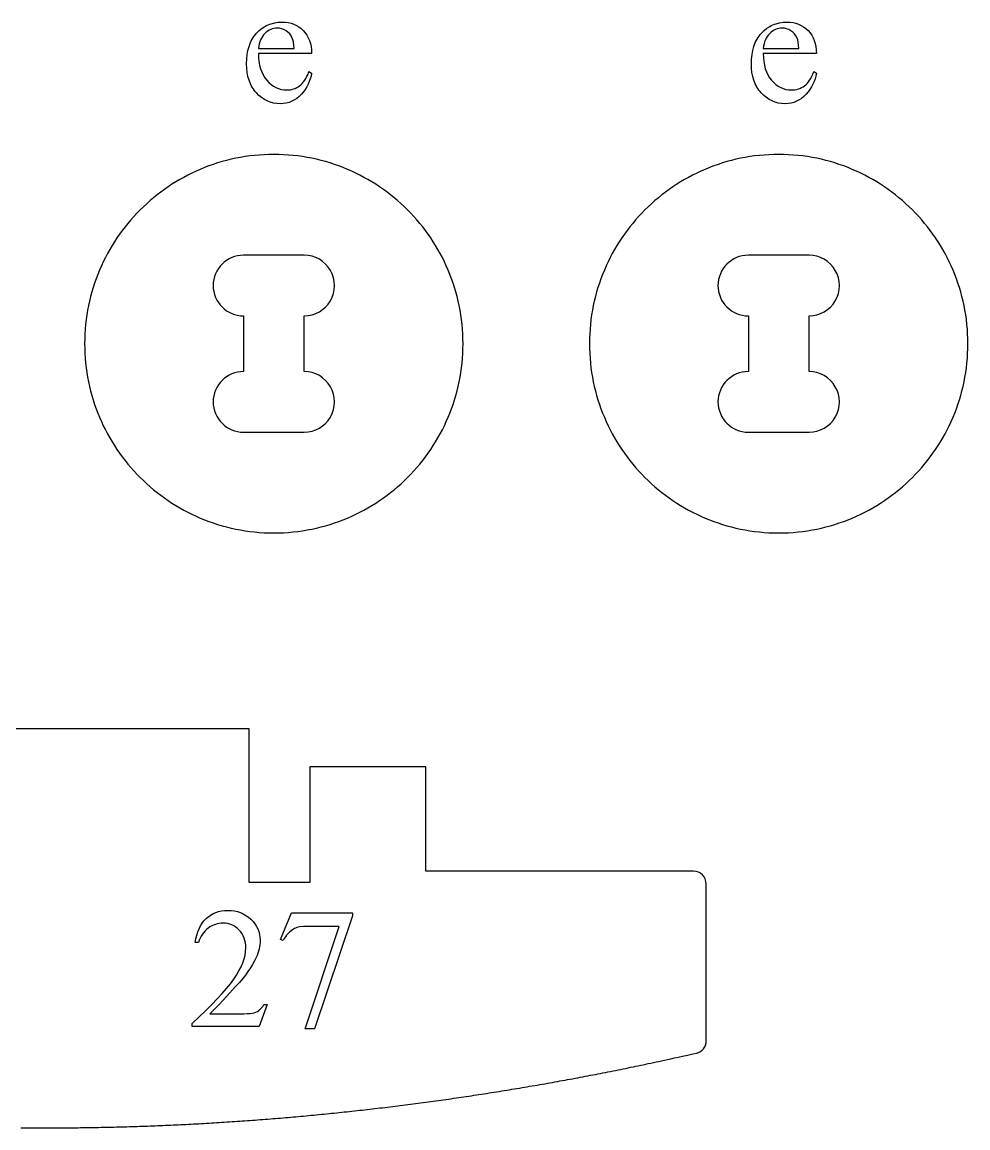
# Model space of a CAD drawing. Extents: x -27 to 581, y 232 to 579.
# Drawn here: x 421.3 to 469.2, y 523.5 to 579.5 of the extents above; entities that cross this region are included whole.
import ezdxf

# ---------------------------------------------------------------- set-up
doc = ezdxf.new("R2010")
doc.units = 0
doc.header["$MEASUREMENT"] = 0
doc.layers.get('0').update_dxf_attribs({"linetype": 'CONTINUOUS'})

msp = doc.modelspace()

# ---------------------------------------------------------------- linework, layer by layer
at = {"color": 5, "ltscale": 0.0768}
for p, q in [((435.615814, 567.690369), (432.543823, 567.690369)), ((461.174164, 567.690369), (458.102173, 567.690369)), ((432.543823, 558.730347), (435.615814, 558.730347)), ((458.102173, 558.730347), (461.174164, 558.730347))]:
    msp.add_line(p, q, dxfattribs=at)
at = {"color": 5, "ltscale": 0.070399}
for p, q in [((432.543823, 564.618347), (432.543823, 561.802368)), ((435.615814, 561.802368), (435.615814, 564.618347)), ((458.102173, 564.618347), (458.102173, 561.802368)), ((461.174164, 561.802368), (461.174164, 564.618347))]:
    msp.add_line(p, q, dxfattribs=at)
at = {"color": 1}
msp.add_line((432.822083, 543.715698), (411.73468, 543.715698), dxfattribs=at)
at = {"color": 1, "ltscale": 0.194348}
msp.add_line((432.822083, 535.941772), (432.822083, 543.715698), dxfattribs=at)
at = {"color": 1, "ltscale": 0.147057}
msp.add_line((441.776337, 541.795715), (435.894073, 541.795715), dxfattribs=at)
at = {"color": 1, "ltscale": 0.146349}
msp.add_line((435.894073, 541.795715), (435.894073, 535.941772), dxfattribs=at)
at = {"color": 1, "ltscale": 0.132213}
msp.add_line((441.776337, 536.507202), (441.776337, 541.795715), dxfattribs=at)
at = {"color": 1, "ltscale": 0.338807}
msp.add_line((455.328613, 536.507202), (441.776337, 536.507202), dxfattribs=at)
at = {"color": 1, "ltscale": 0.0768}
msp.add_line((435.894073, 535.941772), (432.822083, 535.941772), dxfattribs=at)
at = {"color": 1, "ltscale": 0.198579}
msp.add_line((455.968597, 527.924011), (455.968597, 535.867188), dxfattribs=at)
at = {"color": 1, "ltscale": 0.003264}
msp.add_line((452.910248, 526.738525), (453.037964, 526.765564), dxfattribs=at)
at = {"color": 1, "ltscale": 0.00329}
msp.add_line((453.037964, 526.765564), (453.166687, 526.792908), dxfattribs=at)
at = {"color": 1, "ltscale": 0.003341}
msp.add_line((453.166687, 526.792908), (453.297363, 526.820862), dxfattribs=at)
at = {"color": 1, "ltscale": 0.003417}
msp.add_line((453.297363, 526.820862), (453.43103, 526.849487), dxfattribs=at)
at = {"color": 1, "ltscale": 0.00352}
msp.add_line((453.43103, 526.849487), (453.568665, 526.879211), dxfattribs=at)
at = {"color": 1, "ltscale": 0.003648}
msp.add_line((453.568665, 526.879211), (453.711273, 526.910095), dxfattribs=at)
at = {"color": 1, "ltscale": 0.003801}
msp.add_line((453.711273, 526.910095), (453.859833, 526.942383), dxfattribs=at)
at = {"color": 1, "ltscale": 0.00398}
msp.add_line((453.859833, 526.942383), (454.01535, 526.976379), dxfattribs=at)
at = {"color": 1, "ltscale": 0.0042}
msp.add_line((454.01535, 526.976379), (454.179474, 527.012329), dxfattribs=at)
at = {"color": 1, "ltscale": 0.004533}
msp.add_line((454.179474, 527.012329), (454.356537, 527.051392), dxfattribs=at)
at = {"color": 1, "ltscale": 0.004992}
msp.add_line((454.356537, 527.051392), (454.551483, 527.094666), dxfattribs=at)
at = {"color": 1, "ltscale": 0.00558}
msp.add_line((454.551483, 527.094666), (454.769318, 527.143311), dxfattribs=at)
at = {"color": 1, "ltscale": 0.006294}
msp.add_line((454.769318, 527.143311), (455.014954, 527.198486), dxfattribs=at)
at = {"color": 1, "ltscale": 0.007137}
msp.add_line((455.014954, 527.198486), (455.293396, 527.261475), dxfattribs=at)
at = {"color": 1, "ltscale": 0.004528}
msp.add_line((455.293396, 527.261475), (455.470001, 527.301575), dxfattribs=at)
at = {"color": 1, "ltscale": 0.003254}
for p, q in [((450.101044, 526.172363), (450.228851, 526.19696)), ((450.228851, 526.19696), (450.356659, 526.22168)), ((450.612244, 526.271362), (450.73999, 526.296387)), ((423.908813, 523.51947), (424.038971, 523.520874)), ((424.820282, 523.531555), (424.950439, 523.533752)), ((424.950439, 523.533752), (425.080597, 523.536072)), ((425.210754, 523.538513), (425.340881, 523.541077)), ((425.340881, 523.541077), (425.471008, 523.543762))]:
    msp.add_line(p, q, dxfattribs=at)
at = {"color": 1, "ltscale": 0.003255}
for p, q in [((450.356659, 526.22168), (450.484467, 526.24646)), ((450.484467, 526.24646), (450.612244, 526.271362)), ((450.867767, 526.321533), (450.995483, 526.346802)), ((424.429688, 523.525696), (424.559875, 523.527527)), ((424.690094, 523.52948), (424.820282, 523.531555)), ((425.080597, 523.536072), (425.210754, 523.538513))]:
    msp.add_line(p, q, dxfattribs=at)
at = {"color": 1, "ltscale": 0.003256}
for p, q in [((450.73999, 526.296387), (450.867767, 526.321533)), ((450.995483, 526.346802), (451.12323, 526.372131)), ((451.12323, 526.372131), (451.250946, 526.397583)), ((451.250946, 526.397583), (451.378662, 526.423157)), ((451.378662, 526.423157), (451.506348, 526.448853)), ((451.506348, 526.448853), (451.634033, 526.474609)), ((424.038971, 523.520874), (424.16922, 523.522339)), ((424.16922, 523.522339), (424.299469, 523.523926)), ((424.299469, 523.523926), (424.429688, 523.525696)), ((424.559875, 523.527527), (424.690094, 523.52948))]:
    msp.add_line(p, q, dxfattribs=at)
at = {"color": 1, "ltscale": 0.003257}
for p, q in [((451.634033, 526.474609), (451.761719, 526.500488)), ((451.761719, 526.500488), (451.889374, 526.52655)), ((452.017029, 526.552673), (452.144653, 526.578857))]:
    msp.add_line(p, q, dxfattribs=at)
at = {"color": 1, "ltscale": 0.003258}
for p, q in [((451.889374, 526.52655), (452.017029, 526.552673)), ((452.144653, 526.578857), (452.272278, 526.605225)), ((452.272278, 526.605225), (452.399902, 526.631653)), ((452.399902, 526.631653), (452.527496, 526.658203))]:
    msp.add_line(p, q, dxfattribs=at)
at = {"color": 1, "ltscale": 0.003259}
for p, q in [((452.527496, 526.658203), (452.65509, 526.684875)), ((452.65509, 526.684875), (452.782684, 526.71167)), ((452.782684, 526.71167), (452.910248, 526.738525))]:
    msp.add_line(p, q, dxfattribs=at)
at = {"color": 1, "ltscale": 0.003249}
for p, q in [((447.03006, 525.615479), (447.158173, 525.63739)), ((447.158173, 525.63739), (447.286255, 525.659424)), ((447.286255, 525.659424), (447.414307, 525.68158)), ((447.414307, 525.68158), (447.542358, 525.703857)), ((446.645721, 525.550293), (446.773865, 525.571899)), ((446.773865, 525.571899), (446.901978, 525.593628)), ((427.681183, 523.607239), (427.811066, 523.612)), ((427.940979, 523.616943), (428.070831, 523.621948)), ((428.330536, 523.632385), (428.460388, 523.637756)), ((428.59021, 523.64325), (428.720032, 523.648865))]:
    msp.add_line(p, q, dxfattribs=at)
at = {"color": 1, "ltscale": 0.00325}
for p, q in [((447.542358, 525.703857), (447.67041, 525.726196)), ((447.67041, 525.726196), (447.798431, 525.748718)), ((447.926483, 525.771301), (448.054474, 525.794006)), ((448.054474, 525.794006), (448.182465, 525.816833)), ((427.161469, 523.589233), (427.291412, 523.593567)), ((427.291412, 523.593567), (427.421356, 523.597961)), ((427.421356, 523.597961), (427.55127, 523.602539)), ((427.55127, 523.602539), (427.681183, 523.607239)), ((427.811066, 523.612), (427.940979, 523.616943)), ((428.070831, 523.621948), (428.200714, 523.627075))]:
    msp.add_line(p, q, dxfattribs=at)
at = {"color": 1, "ltscale": 0.003251}
for p, q in [((447.798431, 525.748718), (447.926483, 525.771301)), ((448.182465, 525.816833), (448.310455, 525.839783)), ((448.310455, 525.839783), (448.438446, 525.862793)), ((448.438446, 525.862793), (448.566406, 525.885986)), ((448.566406, 525.885986), (448.694366, 525.90918)), ((448.694366, 525.90918), (448.822296, 525.932617)), ((448.822296, 525.932617), (448.950226, 525.956055)), ((426.511536, 523.569336), (426.641541, 523.57312)), ((426.771545, 523.576965), (426.90152, 523.580933)), ((426.90152, 523.580933), (427.031494, 523.585022)), ((427.031494, 523.585022), (427.161469, 523.589233))]:
    msp.add_line(p, q, dxfattribs=at)
at = {"color": 1, "ltscale": 0.003252}
for p, q in [((448.950226, 525.956055), (449.078125, 525.979675)), ((449.206055, 526.003357), (449.333923, 526.027161)), ((426.121429, 523.558838), (426.251465, 523.562256)), ((426.251465, 523.562256), (426.3815, 523.565735)), ((426.3815, 523.565735), (426.511536, 523.569336)), ((426.641541, 523.57312), (426.771545, 523.576965))]:
    msp.add_line(p, q, dxfattribs=at)
at = {"color": 1, "ltscale": 0.003253}
for p, q in [((449.078125, 525.979675), (449.206055, 526.003357)), ((449.333923, 526.027161), (449.461823, 526.051086)), ((449.461823, 526.051086), (449.589691, 526.075134)), ((449.589691, 526.075134), (449.71756, 526.099243)), ((449.71756, 526.099243), (449.845398, 526.123535)), ((449.845398, 526.123535), (449.973236, 526.147888)), ((449.973236, 526.147888), (450.101044, 526.172363)), ((425.471008, 523.543762), (425.601105, 523.546509)), ((425.601105, 523.546509), (425.731201, 523.549438)), ((425.731201, 523.549438), (425.861298, 523.55249)), ((425.861298, 523.55249), (425.991364, 523.555603)), ((425.991364, 523.555603), (426.121429, 523.558838))]:
    msp.add_line(p, q, dxfattribs=at)
at = {"color": 1, "ltscale": 0.003244}
for p, q in [((443.567169, 525.065369), (443.695557, 525.08429)), ((441.639587, 524.795044), (441.768188, 524.812256)), ((441.768188, 524.812256), (441.896759, 524.829651)), ((441.896759, 524.829651), (442.02533, 524.847107)), ((442.15387, 524.864624), (442.28241, 524.882324)), ((442.28241, 524.882324), (442.41095, 524.900146)), ((442.41095, 524.900146), (442.539459, 524.91803)), ((442.539459, 524.91803), (442.667969, 524.936035)), ((442.667969, 524.936035), (442.796448, 524.954224)), ((442.796448, 524.954224), (442.924927, 524.972473)), ((442.924927, 524.972473), (443.053406, 524.990784)), ((443.053406, 524.990784), (443.181854, 525.009277)), ((443.310303, 525.027832), (443.438721, 525.04657)), ((433.902405, 523.969116), (434.031738, 523.979492)), ((431.443237, 523.793823), (431.572754, 523.802002)), ((431.831818, 523.818726), (431.961304, 523.827271)), ((432.09082, 523.835876), (432.220276, 523.844666)), ((432.349762, 523.853516), (432.479218, 523.862549)), ((432.479218, 523.862549), (432.608643, 523.871643)), ((432.867493, 523.890198), (432.996918, 523.899658)), ((432.996918, 523.899658), (433.126312, 523.909241)), ((433.255676, 523.918945), (433.385071, 523.928772)), ((433.514404, 523.93866), (433.643768, 523.94873))]:
    msp.add_line(p, q, dxfattribs=at)
at = {"color": 1, "ltscale": 0.003246}
for p, q in [((443.695557, 525.08429), (443.823975, 525.103333)), ((444.209076, 525.161072), (444.337433, 525.180542)), ((444.465759, 525.200134), (444.594086, 525.219849)), ((444.594086, 525.219849), (444.722412, 525.239685)), ((444.722412, 525.239685), (444.850708, 525.259583)), ((444.850708, 525.259583), (444.979004, 525.279663)), ((445.1073, 525.299805), (445.235565, 525.320068)), ((445.235565, 525.320068), (445.3638, 525.340454)), ((429.887787, 523.704651), (430.017456, 523.711487)), ((430.017456, 523.711487), (430.147125, 523.718384)), ((430.147125, 523.718384), (430.276794, 523.725403)), ((430.406464, 523.732544), (430.536102, 523.739746)), ((430.66571, 523.747131), (430.795349, 523.754639)), ((430.924927, 523.762207), (431.054535, 523.769958)), ((431.31366, 523.785767), (431.443237, 523.793823))]:
    msp.add_line(p, q, dxfattribs=at)
at = {"color": 1, "ltscale": 0.003245}
for p, q in [((443.823975, 525.103333), (443.952362, 525.122437)), ((443.952362, 525.122437), (444.080719, 525.141724)), ((444.080719, 525.141724), (444.209076, 525.161072)), ((444.337433, 525.180542), (444.465759, 525.200134)), ((443.181854, 525.009277), (443.310303, 525.027832)), ((443.438721, 525.04657), (443.567169, 525.065369)), ((430.536102, 523.739746), (430.66571, 523.747131)), ((430.795349, 523.754639), (430.924927, 523.762207)), ((431.054535, 523.769958), (431.184113, 523.777771)), ((431.184113, 523.777771), (431.31366, 523.785767)), ((431.572754, 523.802002), (431.702301, 523.810303)), ((431.702301, 523.810303), (431.831818, 523.818726)), ((431.961304, 523.827271), (432.09082, 523.835876)), ((432.220276, 523.844666), (432.349762, 523.853516)), ((432.608643, 523.871643), (432.738098, 523.880859))]:
    msp.add_line(p, q, dxfattribs=at)
at = {"color": 1, "ltscale": 0.003247}
for p, q in [((444.979004, 525.279663), (445.1073, 525.299805)), ((445.3638, 525.340454), (445.492065, 525.360962)), ((445.492065, 525.360962), (445.6203, 525.381531)), ((445.6203, 525.381531), (445.748505, 525.402222)), ((445.748505, 525.402222), (445.876709, 525.423035)), ((446.004913, 525.44397), (446.133087, 525.465027)), ((428.979614, 523.660461), (429.109375, 523.666382)), ((429.368896, 523.678711), (429.498627, 523.684998)), ((429.498627, 523.684998), (429.628357, 523.691467)), ((429.628357, 523.691467), (429.758087, 523.697998)), ((429.758087, 523.697998), (429.887787, 523.704651)), ((430.276794, 523.725403), (430.406464, 523.732544))]:
    msp.add_line(p, q, dxfattribs=at)
at = {"color": 1, "ltscale": 0.003248}
for p, q in [((445.876709, 525.423035), (446.004913, 525.44397)), ((446.133087, 525.465027), (446.261261, 525.486206)), ((446.261261, 525.486206), (446.389435, 525.507446)), ((446.389435, 525.507446), (446.517578, 525.528809)), ((446.517578, 525.528809), (446.645721, 525.550293)), ((446.901978, 525.593628), (447.03006, 525.615479)), ((428.200714, 523.627075), (428.330536, 523.632385)), ((428.460388, 523.637756), (428.59021, 523.64325)), ((428.720032, 523.648865), (428.849823, 523.654602)), ((428.849823, 523.654602), (428.979614, 523.660461)), ((429.109375, 523.666382), (429.239136, 523.672485)), ((429.239136, 523.672485), (429.368896, 523.678711))]:
    msp.add_line(p, q, dxfattribs=at)
at = {"color": 1, "ltscale": 0.003243}
for p, q in [((439.322968, 524.504211), (439.451782, 524.519409)), ((439.580566, 524.534668), (439.709351, 524.55011)), ((439.966858, 524.581299), (440.095612, 524.597046)), ((440.224335, 524.612915), (440.353058, 524.628906)), ((440.353058, 524.628906), (440.481781, 524.64502)), ((440.481781, 524.64502), (440.610474, 524.661255)), ((440.739136, 524.677612), (440.867828, 524.694031)), ((440.867828, 524.694031), (440.99649, 524.710571)), ((440.99649, 524.710571), (441.125122, 524.727234)), ((441.125122, 524.727234), (441.253754, 524.744019)), ((441.253754, 524.744019), (441.382385, 524.760925)), ((441.382385, 524.760925), (441.510986, 524.777954)), ((441.510986, 524.777954), (441.639587, 524.795044)), ((442.02533, 524.847107), (442.15387, 524.864624)), ((433.643768, 523.94873), (433.773102, 523.958862)), ((433.773102, 523.958862), (433.902405, 523.969116)), ((434.031738, 523.979492), (434.161011, 523.990051)), ((434.161011, 523.990051), (434.290314, 524.00061)), ((434.290314, 524.00061), (434.419586, 524.011353)), ((434.548828, 524.022217), (434.678101, 524.033203)), ((434.678101, 524.033203), (434.807343, 524.04425)), ((434.936554, 524.05542), (435.065765, 524.066772)), ((435.065765, 524.066772), (435.194977, 524.078186)), ((435.324158, 524.089722), (435.453339, 524.101379)), ((435.711639, 524.125), (435.84079, 524.137024)), ((435.96991, 524.149109), (436.09903, 524.161377)), ((436.357208, 524.186157), (436.486298, 524.19873)), ((437.1315, 524.263306), (437.260529, 524.27655)), ((437.389496, 524.289917), (437.518494, 524.303406)), ((438.163208, 524.372559), (438.292145, 524.386719)), ((438.421021, 524.401001), (438.549927, 524.415405)), ((432.738098, 523.880859), (432.867493, 523.890198)), ((433.126312, 523.909241), (433.255676, 523.918945)), ((433.385071, 523.928772), (433.514404, 523.93866))]:
    msp.add_line(p, q, dxfattribs=at)
at = {"color": 1, "ltscale": 0.003242}
for p, q in [((439.451782, 524.519409), (439.580566, 524.534668)), ((439.709351, 524.55011), (439.838104, 524.565674)), ((439.838104, 524.565674), (439.966858, 524.581299)), ((440.095612, 524.597046), (440.224335, 524.612915)), ((440.610474, 524.661255), (440.739136, 524.677612)), ((434.419586, 524.011353), (434.548828, 524.022217)), ((434.807343, 524.04425), (434.936554, 524.05542)), ((435.194977, 524.078186), (435.324158, 524.089722)), ((435.453339, 524.101379), (435.582489, 524.113159)), ((435.582489, 524.113159), (435.711639, 524.125)), ((435.84079, 524.137024), (435.96991, 524.149109)), ((436.09903, 524.161377), (436.228119, 524.173706)), ((436.228119, 524.173706), (436.357208, 524.186157)), ((436.486298, 524.19873), (436.615356, 524.211426)), ((436.615356, 524.211426), (436.744415, 524.224243)), ((436.744415, 524.224243), (436.873474, 524.237122)), ((436.873474, 524.237122), (437.002502, 524.250122)), ((437.002502, 524.250122), (437.1315, 524.263306)), ((437.518494, 524.303406), (437.647461, 524.317017)), ((437.647461, 524.317017), (437.776428, 524.33075)), ((437.776428, 524.33075), (437.905365, 524.344543)), ((437.905365, 524.344543), (438.034302, 524.358521)), ((438.034302, 524.358521), (438.163208, 524.372559)), ((438.292145, 524.386719), (438.421021, 524.401001)), ((438.549927, 524.415405), (438.678802, 524.429932)), ((438.678802, 524.429932), (438.807648, 524.44458)), ((438.807648, 524.44458), (438.936493, 524.45929)), ((438.936493, 524.45929), (439.065338, 524.474121)), ((439.065338, 524.474121), (439.194153, 524.489136)), ((439.194153, 524.489136), (439.322968, 524.504211))]:
    msp.add_line(p, q, dxfattribs=at)
at = {"color": 1, "ltscale": 0.003241}
msp.add_line((437.260529, 524.27655), (437.389496, 524.289917), dxfattribs=at)
at = {"color": 1, "ltscale": 0.002923}
msp.add_line((421.276672, 523.514465), (421.393585, 523.513794), dxfattribs=at)
at = {"color": 1, "ltscale": 0.002812}
for p, q in [((421.393585, 523.513794), (421.506073, 523.513245)), ((423.05069, 523.513245), (423.163177, 523.513794))]:
    msp.add_line(p, q, dxfattribs=at)
at = {"color": 1, "ltscale": 0.00269}
for p, q in [((421.506073, 523.513245), (421.613678, 523.512817)), ((422.943085, 523.512817), (423.05069, 523.513245))]:
    msp.add_line(p, q, dxfattribs=at)
at = {"color": 1, "ltscale": 0.00258}
for p, q in [((421.613678, 523.512817), (421.716858, 523.512512)), ((422.839905, 523.512512), (422.943085, 523.512817))]:
    msp.add_line(p, q, dxfattribs=at)
at = {"color": 1, "ltscale": 0.002485}
for p, q in [((421.716858, 523.512512), (421.816254, 523.512268)), ((422.740509, 523.512268), (422.839905, 523.512512))]:
    msp.add_line(p, q, dxfattribs=at)
at = {"color": 1, "ltscale": 0.002406}
for p, q in [((421.816254, 523.512268), (421.912476, 523.512146)), ((422.644287, 523.512146), (422.740509, 523.512268))]:
    msp.add_line(p, q, dxfattribs=at)
at = {"color": 1, "ltscale": 0.002342}
for p, q in [((421.912476, 523.512146), (422.006165, 523.512024)), ((422.550598, 523.512024), (422.644287, 523.512146))]:
    msp.add_line(p, q, dxfattribs=at)
at = {"color": 1, "ltscale": 0.002295}
for p, q in [((422.006165, 523.512024), (422.097961, 523.512024)), ((422.458801, 523.512024), (422.550598, 523.512024))]:
    msp.add_line(p, q, dxfattribs=at)
at = {"color": 1, "ltscale": 0.002263}
for p, q in [((422.097961, 523.512024), (422.188477, 523.511963)), ((422.368286, 523.511963), (422.458801, 523.512024))]:
    msp.add_line(p, q, dxfattribs=at)
at = {"color": 1, "ltscale": 0.002248}
for p, q in [((422.188477, 523.511963), (422.278381, 523.511963)), ((422.278381, 523.511963), (422.368286, 523.511963))]:
    msp.add_line(p, q, dxfattribs=at)
at = {"color": 1, "ltscale": 0.002922}
msp.add_line((423.163177, 523.513794), (423.28006, 523.514465), dxfattribs=at)
at = {"color": 1, "ltscale": 0.003017}
msp.add_line((423.28006, 523.514465), (423.400757, 523.515198), dxfattribs=at)
at = {"color": 1, "ltscale": 0.003097}
msp.add_line((423.400757, 523.515198), (423.524628, 523.516113), dxfattribs=at)
at = {"color": 1, "ltscale": 0.003159}
msp.add_line((423.524628, 523.516113), (423.651001, 523.51709), dxfattribs=at)
at = {"color": 1, "ltscale": 0.003208}
msp.add_line((423.651001, 523.51709), (423.779297, 523.51825), dxfattribs=at)
at = {"color": 1, "ltscale": 0.003238}
msp.add_line((423.779297, 523.51825), (423.908813, 523.51947), dxfattribs=at)
at = {"color": 18}
for points in [[(433.301086, 577.905762), (433.306702, 577.694946), (433.325775, 577.49585), (433.358215, 577.308411), (433.404083, 577.13269), (433.463348, 576.968567), (433.536041, 576.816162), (433.622101, 576.675476), (433.721588, 576.546448), (433.830109, 576.430969), (433.943298, 576.330872), (434.061096, 576.246216), (434.183563, 576.17688), (434.310638, 576.123047), (434.442413, 576.084534), (434.578796, 576.061401), (434.719818, 576.053711), (434.813843, 576.057007), (434.904755, 576.066895), (434.992523, 576.083252), (435.077179, 576.106262), (435.158722, 576.135864), (435.237122, 576.171997), (435.312439, 576.214722), (435.384613, 576.263977), (435.453796, 576.321228), (435.520142, 576.387817), (435.583618, 576.463806), (435.644257, 576.549133), (435.702026, 576.643799), (435.756958, 576.747803), (435.809021, 576.861206), (435.858246, 576.984009), (435.989929, 576.899048), (435.962311, 576.755188), (435.924072, 576.614563), (435.875244, 576.477173), (435.815765, 576.343079), (435.745667, 576.21228), (435.664978, 576.084656), (435.573639, 575.960327), (435.47168, 575.839233), (435.361053, 575.727173), (435.243652, 575.630127), (435.119446, 575.547974), (434.988495, 575.480835), (434.850769, 575.428528), (434.706299, 575.391174), (434.555023, 575.368774), (434.397003, 575.361328), (434.224945, 575.369873), (434.059174, 575.395447), (433.899719, 575.43811), (433.746552, 575.497803), (433.599701, 575.574585), (433.459167, 575.668335), (433.324921, 575.779236), (433.196991, 575.907166), (433.136566, 575.976868), (433.080017, 576.0495), (433.027374, 576.125061), (432.978638, 576.203613), (432.933807, 576.285034), (432.892853, 576.369385), (432.822662, 576.546997), (432.768066, 576.736328), (432.729065, 576.937378), (432.705688, 577.150208), (432.697876, 577.374756), (432.705872, 577.617432), (432.729889, 577.846436), (432.769867, 578.061646), (432.825836, 578.263062), (432.859833, 578.358704), (432.897827, 578.450806), (432.939819, 578.539551), (432.985809, 578.624817), (433.035797, 578.706665), (433.089783, 578.785095), (433.147766, 578.860046), (433.209747, 578.93158), (433.341797, 579.0625), (433.481995, 579.175964), (433.630371, 579.271973), (433.707611, 579.313477), (433.786926, 579.350525), (433.868256, 579.38324), (433.951599, 579.411621), (434.124481, 579.455261), (434.305511, 579.481445), (434.49469, 579.490173), (434.654602, 579.483459), (434.80719, 579.463257), (434.952454, 579.429565), (435.090454, 579.382385), (435.22113, 579.321777), (435.344513, 579.247681), (435.460602, 579.160095), (435.569397, 579.059021), (435.667938, 578.946716), (435.753357, 578.825256), (435.825653, 578.694763), (435.884796, 578.555115), (435.930786, 578.406433), (435.963623, 578.248657), (435.983337, 578.081726), (435.989929, 577.905762)], [(458.859406, 577.905762), (458.865051, 577.694946), (458.884094, 577.49585), (458.916565, 577.308411), (458.962433, 577.13269), (459.021698, 576.968567), (459.09436, 576.816162), (459.18045, 576.675476), (459.279938, 576.546448), (459.388458, 576.430969), (459.501617, 576.330872), (459.619446, 576.246216), (459.741882, 576.17688), (459.868988, 576.123047), (460.000732, 576.084534), (460.137146, 576.061401), (460.278168, 576.053711), (460.372192, 576.057007), (460.463104, 576.066895), (460.550873, 576.083252), (460.635529, 576.106262), (460.717072, 576.135864), (460.795471, 576.171997), (460.870789, 576.214722), (460.942963, 576.263977), (461.012146, 576.321228), (461.078491, 576.387817), (461.141968, 576.463806), (461.202606, 576.549133), (461.260376, 576.643799), (461.315308, 576.747803), (461.367371, 576.861206), (461.416595, 576.984009), (461.548279, 576.899048), (461.52066, 576.755188), (461.482422, 576.614563), (461.433563, 576.477173), (461.374115, 576.343079), (461.304016, 576.21228), (461.223297, 576.084656), (461.131989, 575.960327), (461.030029, 575.839233), (460.919403, 575.727173), (460.801971, 575.630127), (460.677795, 575.547974), (460.546844, 575.480835), (460.409119, 575.428528), (460.264648, 575.391174), (460.113373, 575.368774), (459.955353, 575.361328), (459.783264, 575.369873), (459.617523, 575.395447), (459.458069, 575.43811), (459.304901, 575.497803), (459.158051, 575.574585), (459.017517, 575.668335), (458.88327, 575.779236), (458.755341, 575.907166), (458.694916, 575.976868), (458.638367, 576.0495), (458.585724, 576.125061), (458.536987, 576.203613), (458.492126, 576.285034), (458.451202, 576.369385), (458.381012, 576.546997), (458.326416, 576.736328), (458.287415, 576.937378), (458.264038, 577.150208), (458.256226, 577.374756), (458.264221, 577.617432), (458.288208, 577.846436), (458.328217, 578.061646), (458.384186, 578.263062), (458.418182, 578.358704), (458.456177, 578.450806), (458.498169, 578.539551), (458.544159, 578.624817), (458.594147, 578.706665), (458.648132, 578.785095), (458.706116, 578.860046), (458.768097, 578.93158), (458.900146, 579.0625), (459.040344, 579.175964), (459.188721, 579.271973), (459.265961, 579.313477), (459.345245, 579.350525), (459.426575, 579.38324), (459.509949, 579.411621), (459.682831, 579.455261), (459.863861, 579.481445), (460.05304, 579.490173), (460.212921, 579.483459), (460.365509, 579.463257), (460.510803, 579.429565), (460.648804, 579.382385), (460.77948, 579.321777), (460.902863, 579.247681), (461.018951, 579.160095), (461.127747, 579.059021), (461.226288, 578.946716), (461.311707, 578.825256), (461.384003, 578.694763), (461.443146, 578.555115), (461.489136, 578.406433), (461.521973, 578.248657), (461.541687, 578.081726), (461.548279, 577.905762)], [(433.301086, 578.1521), (435.102142, 578.1521), (435.088593, 578.325195), (435.069214, 578.470703), (435.044006, 578.588623), (435.012939, 578.678833), (434.953339, 578.791382), (434.880707, 578.891235), (434.795105, 578.978333), (434.696472, 579.052673), (434.590149, 579.112122), (434.481415, 579.154602), (434.370331, 579.180054), (434.256836, 579.188599), (434.16983, 579.184326), (434.085175, 579.171448), (434.002838, 579.150024), (433.922852, 579.120117), (433.845154, 579.081543), (433.769775, 579.034485), (433.696747, 578.978821), (433.626038, 578.914612), (433.560089, 578.842773), (433.501373, 578.764221), (433.449921, 578.678955), (433.40567, 578.586975), (433.368683, 578.488342), (433.338898, 578.382935), (433.316376, 578.270874)], [(458.859406, 578.1521), (460.660492, 578.1521), (460.646942, 578.325195), (460.627563, 578.470703), (460.602325, 578.588623), (460.571289, 578.678833), (460.511688, 578.791382), (460.439056, 578.891235), (460.353455, 578.978333), (460.254822, 579.052673), (460.148499, 579.112122), (460.039764, 579.154602), (459.92865, 579.180054), (459.815155, 579.188599), (459.72818, 579.184326), (459.643524, 579.171448), (459.561188, 579.150024), (459.481201, 579.120117), (459.403503, 579.081543), (459.328125, 579.034485), (459.255096, 578.978821), (459.184387, 578.914612), (459.118439, 578.842773), (459.059723, 578.764221), (459.00827, 578.678955), (458.96402, 578.586975), (458.927002, 578.488342), (458.897247, 578.382935), (458.874725, 578.270874)], [(433.738312, 529.753967), (433.334747, 528.645264), (429.936523, 528.645264), (429.936523, 528.80249), (430.297516, 529.136597), (430.630768, 529.455017), (430.936279, 529.757813), (431.21405, 530.044922), (431.464081, 530.316406), (431.68634, 530.572205), (431.88089, 530.812317), (432.047668, 531.036804), (432.19104, 531.251099), (432.315308, 531.460815), (432.420441, 531.665771), (432.506439, 531.866211), (432.573334, 532.06189), (432.621124, 532.252991), (432.649811, 532.439453), (432.659363, 532.621216), (432.654114, 532.755188), (432.638397, 532.882996), (432.612183, 533.004761), (432.57547, 533.120361), (432.52829, 533.229858), (432.470612, 533.333252), (432.402435, 533.430542), (432.323792, 533.521729), (432.237823, 533.60437), (432.147766, 533.676025), (432.053589, 533.736572), (431.955292, 533.786194), (431.852875, 533.824768), (431.746368, 533.852295), (431.635712, 533.868835), (431.520966, 533.874329), (431.416138, 533.870422), (431.313995, 533.858765), (431.21463, 533.839355), (431.11795, 533.812195), (431.023987, 533.777222), (430.93277, 533.734558), (430.844269, 533.684082), (430.758484, 533.625854), (430.676819, 533.560059), (430.600647, 533.487122), (430.529999, 533.406921), (430.464844, 533.319458), (430.405212, 533.224792), (430.351074, 533.122864), (430.30246, 533.013733), (430.259369, 532.897339), (430.102203, 532.897339), (430.133942, 533.088074), (430.176147, 533.267456), (430.228729, 533.435364), (430.291748, 533.591858), (430.365204, 533.736938), (430.449066, 533.870605), (430.543335, 533.992859), (430.648041, 534.103699), (430.761353, 534.202271), (430.881531, 534.28772), (431.008545, 534.359985), (431.142365, 534.419067), (431.283051, 534.465088), (431.430573, 534.497925), (431.5849, 534.5177), (431.746094, 534.524231), (431.917694, 534.517212), (432.082062, 534.496094), (432.239197, 534.460938), (432.389099, 534.411682), (432.531769, 534.348389), (432.667206, 534.270996), (432.79538, 534.179504), (432.916351, 534.073975), (433.026367, 533.958862), (433.121704, 533.838745), (433.202393, 533.713562), (433.268402, 533.583374), (433.319733, 533.44812), (433.356384, 533.307739), (433.378387, 533.162415), (433.385742, 533.012024), (433.382538, 532.902649), (433.372986, 532.793274), (433.357056, 532.683899), (433.334747, 532.574524), (433.306091, 532.465088), (433.271057, 532.355713), (433.229614, 532.246338), (433.181854, 532.136963), (433.097137, 531.963684), (433.000244, 531.787842), (432.891144, 531.609497), (432.769806, 531.42865), (432.636261, 531.245239), (432.490509, 531.059387), (432.33255, 530.870972), (432.162384, 530.679993), (431.683167, 530.159668), (431.303253, 529.753967), (431.022644, 529.463013), (430.841309, 529.286743), (432.345032, 529.286743), (432.557281, 529.288818), (432.735291, 529.295227), (432.879059, 529.305847), (432.988556, 529.320679), (433.078705, 529.342041), (433.164307, 529.372192), (433.245422, 529.411133), (433.322021, 529.45874), (433.393951, 529.516235), (433.461121, 529.584595), (433.523529, 529.663818), (433.581146, 529.753967)], [(434.974396, 534.405273), (438.062561, 534.405273), (438.062561, 534.243896), (436.142548, 528.526367), (435.666809, 528.526367), (437.387146, 533.712891), (435.802734, 533.712891), (435.579987, 533.70575), (435.391754, 533.684204), (435.310577, 533.668091), (435.238037, 533.648376), (435.174133, 533.625122), (435.118835, 533.598206), (435.03183, 533.546021), (434.949188, 533.487244), (434.870941, 533.421814), (434.797058, 533.349731), (434.72757, 533.270996), (434.662476, 533.185669), (434.601746, 533.093628), (434.54538, 532.995056), (434.422211, 533.041748)]]:
    msp.add_lwpolyline(points, close=True, dxfattribs=at)
at = {"color": 1}
for points in [[(443.658997, 563.209717), (443.655853, 563.456787), (443.646515, 563.702271), (443.631042, 563.946167), (443.609497, 564.188416), (443.58194, 564.428894), (443.548492, 564.667542), (443.509216, 564.904297), (443.464172, 565.139038), (443.413452, 565.371704), (443.357117, 565.602295), (443.295227, 565.830627), (443.227905, 566.056702), (443.155182, 566.280396), (443.077179, 566.501709), (442.993927, 566.720459), (442.905518, 566.936646), (442.812012, 567.150146), (442.713531, 567.360901), (442.610107, 567.568848), (442.501831, 567.773926), (442.388794, 567.976013), (442.271027, 568.17511), (442.148651, 568.371033), (442.021729, 568.563782), (441.89032, 568.753296), (441.754517, 568.939453), (441.61438, 569.122192), (441.470001, 569.301392), (441.321442, 569.477051), (441.168793, 569.649048), (441.012115, 569.817383), (440.851501, 569.981873), (440.687012, 570.142517), (440.518738, 570.299194), (440.34671, 570.451904), (440.171082, 570.600464), (439.991852, 570.744812), (439.809143, 570.884949), (439.623016, 571.020752), (439.433563, 571.152222), (439.240814, 571.279175), (439.044891, 571.40155), (438.845856, 571.519287), (438.643799, 571.632324), (438.438751, 571.740601), (438.230804, 571.844055), (438.020081, 571.942566), (437.80661, 572.036011), (437.590454, 572.124451), (437.371735, 572.207703), (437.150513, 572.285706), (436.926849, 572.358459), (436.700806, 572.425781), (436.472504, 572.487671), (436.241974, 572.544006), (436.009338, 572.594727), (435.774628, 572.639771), (435.537933, 572.679077), (435.299347, 572.712524), (435.058929, 572.740051), (434.816742, 572.761597), (434.572906, 572.7771), (434.327454, 572.786377), (434.080444, 572.789551), (433.833405, 572.786377), (433.587891, 572.7771), (433.343994, 572.761597), (433.101776, 572.740051), (432.861298, 572.712524), (432.62265, 572.679077), (432.385925, 572.639771), (432.151154, 572.594727), (431.918457, 572.544006), (431.687897, 572.487671), (431.459564, 572.425781), (431.23349, 572.358459), (431.009796, 572.285706), (430.788513, 572.207703), (430.569763, 572.124451), (430.353577, 572.036011), (430.140076, 571.942566), (429.929291, 571.844055), (429.721344, 571.740601), (429.516266, 571.632324), (429.314178, 571.519287), (429.115112, 571.40155), (428.919159, 571.279175), (428.72641, 571.152222), (428.536896, 571.020752), (428.350769, 570.884949), (428.16803, 570.744812), (427.9888, 570.600464), (427.813141, 570.451904), (427.641113, 570.299194), (427.472809, 570.142517), (427.308289, 569.981873), (427.147675, 569.817383), (426.990997, 569.649048), (426.838318, 569.477051), (426.689758, 569.301392), (426.545349, 569.122192), (426.405212, 568.939453), (426.269409, 568.753296), (426.138, 568.563782), (426.011047, 568.371033), (425.888672, 568.17511), (425.770905, 567.976013), (425.657837, 567.773926), (425.549561, 567.568848), (425.446136, 567.360901), (425.347656, 567.150146), (425.25415, 566.936646), (425.165741, 566.720459), (425.082489, 566.501709), (425.004456, 566.280396), (424.931763, 566.056702), (424.86441, 565.830627), (424.802551, 565.602295), (424.746216, 565.371704), (424.695465, 565.139038), (424.650421, 564.904297), (424.611145, 564.667542), (424.577698, 564.428894), (424.550171, 564.188416), (424.528625, 563.946167), (424.513123, 563.702271), (424.503784, 563.456787), (424.500641, 563.209717), (424.503784, 562.962769), (424.513123, 562.717285), (424.528625, 562.47345), (424.550171, 562.231262), (424.577698, 561.990845), (424.611145, 561.752258), (424.650421, 561.515564), (424.695465, 561.280884), (424.746216, 561.048218), (424.802551, 560.817688), (424.86441, 560.589355), (424.931763, 560.363342), (425.004456, 560.139648), (425.082489, 559.918457), (425.165741, 559.699707), (425.25415, 559.483582), (425.347656, 559.270142), (425.446136, 559.059387), (425.549561, 558.85144), (425.657837, 558.646423), (425.770905, 558.444336), (425.888672, 558.2453), (426.011047, 558.049377), (426.138, 557.856628), (426.269409, 557.667175), (426.405212, 557.481018), (426.545349, 557.29834), (426.689758, 557.119141), (426.838318, 556.943481), (426.990997, 556.771484), (427.147675, 556.603149), (427.308289, 556.438721), (427.472809, 556.278076), (427.641113, 556.121399), (427.813141, 555.96875), (427.9888, 555.82019), (428.16803, 555.675781), (428.350769, 555.535706), (428.536896, 555.399902), (428.72641, 555.268433), (428.919159, 555.141541), (429.115112, 555.019165), (429.314178, 554.901367), (429.516266, 554.78833), (429.721344, 554.680054), (429.929291, 554.57666), (430.140076, 554.478149), (430.353577, 554.384644), (430.569763, 554.296265), (430.788513, 554.213013), (431.009796, 554.13501), (431.23349, 554.062256), (431.459564, 553.994934), (431.687897, 553.933105), (431.918457, 553.876709), (432.151154, 553.82605), (432.385925, 553.781006), (432.62265, 553.741699), (432.861298, 553.708252), (433.101776, 553.680725), (433.343994, 553.65918), (433.587891, 553.643677), (433.833405, 553.634338), (434.080444, 553.631226), (434.327454, 553.634338), (434.572906, 553.643677), (434.816742, 553.65918), (435.058929, 553.680725), (435.299347, 553.708252), (435.537933, 553.741699), (435.774628, 553.781006), (436.009338, 553.82605), (436.241974, 553.876709), (436.472504, 553.933105), (436.700806, 553.994934), (436.926849, 554.062256), (437.150513, 554.13501), (437.371735, 554.213013), (437.590454, 554.296265), (437.80661, 554.384644), (438.020081, 554.478149), (438.230804, 554.57666), (438.438751, 554.680054), (438.643799, 554.78833), (438.845856, 554.901367), (439.044891, 555.019165), (439.240814, 555.141541), (439.433563, 555.268433), (439.623016, 555.399902), (439.809143, 555.535706), (439.991852, 555.675781), (440.171082, 555.82019), (440.34671, 555.96875), (440.518738, 556.121399), (440.687012, 556.278076), (440.851501, 556.438721), (441.012115, 556.603149), (441.168793, 556.771484), (441.321442, 556.943481), (441.470001, 557.119141), (441.61438, 557.29834), (441.754517, 557.481018), (441.89032, 557.667175), (442.021729, 557.856628), (442.148651, 558.049377), (442.271027, 558.2453), (442.388794, 558.444336), (442.501831, 558.646423), (442.610107, 558.85144), (442.713531, 559.059387), (442.812012, 559.270142), (442.905518, 559.483582), (442.993927, 559.699707), (443.077179, 559.918457), (443.155182, 560.139648), (443.227905, 560.363342), (443.295227, 560.589355), (443.357117, 560.817688), (443.413452, 561.048218), (443.464172, 561.280884), (443.509216, 561.515564), (443.548492, 561.752258), (443.58194, 561.990845), (443.609497, 562.231262), (443.631042, 562.47345), (443.646515, 562.717285), (443.655853, 562.962769)], [(469.217346, 563.209717), (469.214203, 563.456787), (469.204865, 563.702271), (469.189362, 563.946167), (469.167816, 564.188416), (469.140289, 564.428894), (469.106842, 564.667542), (469.067566, 564.904297), (469.022522, 565.139038), (468.971802, 565.371704), (468.915466, 565.602295), (468.853577, 565.830627), (468.786255, 566.056702), (468.713531, 566.280396), (468.635529, 566.501709), (468.552277, 566.720459), (468.463867, 566.936646), (468.370361, 567.150146), (468.271881, 567.360901), (468.168457, 567.568848), (468.060181, 567.773926), (467.947144, 567.976013), (467.829376, 568.17511), (467.707001, 568.371033), (467.580078, 568.563782), (467.448669, 568.753296), (467.312866, 568.939453), (467.172729, 569.122192), (467.028351, 569.301392), (466.879791, 569.477051), (466.727142, 569.649048), (466.570465, 569.817383), (466.409851, 569.981873), (466.245361, 570.142517), (466.077087, 570.299194), (465.90506, 570.451904), (465.729431, 570.600464), (465.550201, 570.744812), (465.367493, 570.884949), (465.181366, 571.020752), (464.991913, 571.152222), (464.799164, 571.279175), (464.603241, 571.40155), (464.404205, 571.519287), (464.202148, 571.632324), (463.997101, 571.740601), (463.789154, 571.844055), (463.57843, 571.942566), (463.36496, 572.036011), (463.148804, 572.124451), (462.930084, 572.207703), (462.708862, 572.285706), (462.485168, 572.358459), (462.259155, 572.425781), (462.030853, 572.487671), (461.800323, 572.544006), (461.567688, 572.594727), (461.332977, 572.639771), (461.096283, 572.679077), (460.857697, 572.712524), (460.617279, 572.740051), (460.375092, 572.761597), (460.131256, 572.7771), (459.885773, 572.786377), (459.638794, 572.789551), (459.391754, 572.786377), (459.14624, 572.7771), (458.902344, 572.761597), (458.660126, 572.740051), (458.419647, 572.712524), (458.181, 572.679077), (457.944275, 572.639771), (457.709503, 572.594727), (457.476807, 572.544006), (457.246246, 572.487671), (457.017914, 572.425781), (456.79184, 572.358459), (456.568115, 572.285706), (456.346863, 572.207703), (456.128113, 572.124451), (455.911926, 572.036011), (455.698425, 571.942566), (455.48764, 571.844055), (455.279694, 571.740601), (455.074615, 571.632324), (454.872498, 571.519287), (454.673431, 571.40155), (454.477509, 571.279175), (454.284729, 571.152222), (454.095245, 571.020752), (453.909119, 570.884949), (453.726379, 570.744812), (453.54715, 570.600464), (453.37146, 570.451904), (453.199463, 570.299194), (453.031158, 570.142517), (452.866638, 569.981873), (452.706024, 569.817383), (452.549316, 569.649048), (452.396667, 569.477051), (452.248108, 569.301392), (452.103699, 569.122192), (451.963562, 568.939453), (451.827759, 568.753296), (451.69635, 568.563782), (451.569397, 568.371033), (451.447021, 568.17511), (451.329254, 567.976013), (451.216187, 567.773926), (451.10791, 567.568848), (451.004486, 567.360901), (450.905975, 567.150146), (450.8125, 566.936646), (450.724091, 566.720459), (450.640839, 566.501709), (450.562805, 566.280396), (450.490082, 566.056702), (450.42276, 565.830627), (450.360901, 565.602295), (450.304535, 565.371704), (450.253815, 565.139038), (450.208771, 564.904297), (450.169495, 564.667542), (450.136047, 564.428894), (450.108521, 564.188416), (450.086945, 563.946167), (450.071472, 563.702271), (450.062134, 563.456787), (450.05899, 563.209717), (450.062134, 562.962769), (450.071472, 562.717285), (450.086945, 562.47345), (450.108521, 562.231262), (450.136047, 561.990845), (450.169495, 561.752258), (450.208771, 561.515564), (450.253815, 561.280884), (450.304535, 561.048218), (450.360901, 560.817688), (450.42276, 560.589355), (450.490082, 560.363342), (450.562805, 560.139648), (450.640839, 559.918457), (450.724091, 559.699707), (450.8125, 559.483582), (450.905975, 559.270142), (451.004486, 559.059387), (451.10791, 558.85144), (451.216187, 558.646423), (451.329254, 558.444336), (451.447021, 558.2453), (451.569397, 558.049377), (451.69635, 557.856628), (451.827759, 557.667175), (451.963562, 557.481018), (452.103699, 557.29834), (452.248108, 557.119141), (452.396667, 556.943481), (452.549316, 556.771484), (452.706024, 556.603149), (452.866638, 556.438721), (453.031158, 556.278076), (453.199463, 556.121399), (453.37146, 555.96875), (453.54715, 555.82019), (453.726379, 555.675781), (453.909119, 555.535706), (454.095245, 555.399902), (454.284729, 555.268433), (454.477509, 555.141541), (454.673431, 555.019165), (454.872498, 554.901367), (455.074615, 554.78833), (455.279694, 554.680054), (455.48764, 554.57666), (455.698425, 554.478149), (455.911926, 554.384644), (456.128113, 554.296265), (456.346863, 554.213013), (456.568115, 554.13501), (456.79184, 554.062256), (457.017914, 553.994934), (457.246246, 553.933105), (457.476807, 553.876709), (457.709503, 553.82605), (457.944275, 553.781006), (458.181, 553.741699), (458.419647, 553.708252), (458.660126, 553.680725), (458.902344, 553.65918), (459.14624, 553.643677), (459.391754, 553.634338), (459.638794, 553.631226), (459.885773, 553.634338), (460.131256, 553.643677), (460.375092, 553.65918), (460.617279, 553.680725), (460.857697, 553.708252), (461.096283, 553.741699), (461.332977, 553.781006), (461.567688, 553.82605), (461.800323, 553.876709), (462.030853, 553.933105), (462.259155, 553.994934), (462.485168, 554.062256), (462.708862, 554.13501), (462.930084, 554.213013), (463.148804, 554.296265), (463.36496, 554.384644), (463.57843, 554.478149), (463.789154, 554.57666), (463.997101, 554.680054), (464.202148, 554.78833), (464.404205, 554.901367), (464.603241, 555.019165), (464.799164, 555.141541), (464.991913, 555.268433), (465.181366, 555.399902), (465.367493, 555.535706), (465.550201, 555.675781), (465.729431, 555.82019), (465.90506, 555.96875), (466.077087, 556.121399), (466.245361, 556.278076), (466.409851, 556.438721), (466.570465, 556.603149), (466.727142, 556.771484), (466.879791, 556.943481), (467.028351, 557.119141), (467.172729, 557.29834), (467.312866, 557.481018), (467.448669, 557.667175), (467.580078, 557.856628), (467.707001, 558.049377), (467.829376, 558.2453), (467.947144, 558.444336), (468.060181, 558.646423), (468.168457, 558.85144), (468.271881, 559.059387), (468.370361, 559.270142), (468.463867, 559.483582), (468.552277, 559.699707), (468.635529, 559.918457), (468.713531, 560.139648), (468.786255, 560.363342), (468.853577, 560.589355), (468.915466, 560.817688), (468.971802, 561.048218), (469.022522, 561.280884), (469.067566, 561.515564), (469.106842, 561.752258), (469.140289, 561.990845), (469.167816, 562.231262), (469.189362, 562.47345), (469.204865, 562.717285), (469.214203, 562.962769)]]:
    msp.add_lwpolyline(points, close=True, dxfattribs=at)
at = {"color": 5}
for centre, start, end in [((432.543823, 566.154358), 90.000003, 270.000001), ((435.615814, 566.154358), 270.000001, 450.000003), ((458.102173, 566.154358), 90.000003, 270.000001), ((461.174164, 566.154358), 270.000001, 450.000003), ((432.543823, 560.266357), 90.000003, 270.000001), ((435.615814, 560.266357), 270.000001, 450.000003), ((458.102173, 560.266357), 90.000003, 270.000001), ((461.174164, 560.266357), 270.000001, 450.000003)]:
    msp.add_arc(centre, 1.536, start, end, dxfattribs=at)
at = {"color": 1}
for centre, radius, start, end in [((455.328613, 535.867188), 0.64, 0, 90.000003), ((455.357422, 527.90271), 0.611564, 280.607886, 361.997998)]:
    msp.add_arc(centre, radius, start, end, dxfattribs=at)

doc.saveas('drawing.dxf')
